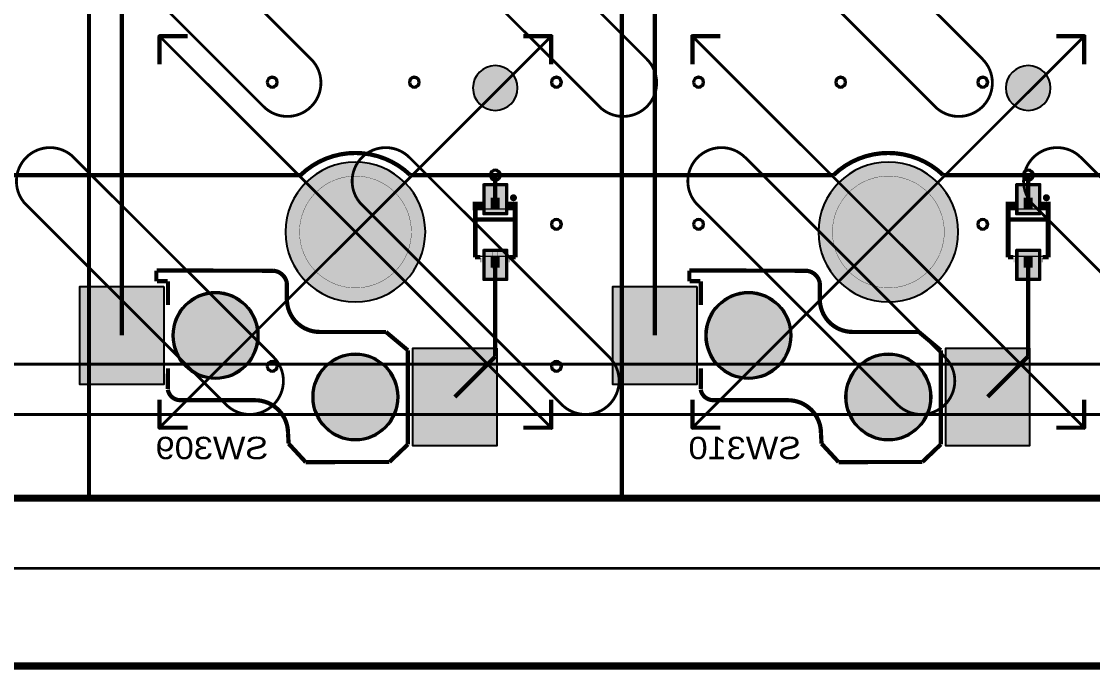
# Model space of a CAD drawing. Header units: millimetres. Extents: x -3 to 238, y -92 to 6.
# Drawn here: x 169.04 to 207.33, y -92.32 to -69.14 of the extents above; entities that cross this region are included whole.
import ezdxf
from ezdxf.enums import TextEntityAlignment as Align

# ---------------------------------------------------------------- set-up
doc = ezdxf.new("R2010")
doc.units = ezdxf.units.MM
doc.header["$MEASUREMENT"] = 0
for name, color, linetype, true_color in [('Board-Outline-Layer', 7, 'Continuous', 0xff00ff), ('Bottom-Layer', 7, 'Continuous', 0x0000ff), ('Bottom-Paste-Mask-Layer', 7, 'Continuous', 0x800000), ('Bottom-Silkscreen-Layer', 7, 'Continuous', 0x66cc33), ('Bottom-Solder-Mask-Layer', 7, 'Continuous', 0xaa00ff), ('Component-Marking-Layer', 7, 'Continuous', 0x66ffcc), ('Component-Shape-Layer', 7, 'Continuous', 0x00cccc), ('Document-Layer', 7, 'Continuous', 0xffffff), ('F.Adhes', 7, 'Continuous', 0x9069e9), ('Hole-Layer', 7, 'Continuous', 0x222222), ('Multi-Layer', 7, 'Continuous', 0xc0c0c0), ('Pin-Floating-Layer', 7, 'Continuous', 0xff99ff), ('Pin-Soldering-Layer', 7, 'Continuous', 0xcc9999), ('Top-Layer', 7, 'Continuous', 0xff0000), ('Top-Paste-Mask-Layer', 7, 'Continuous', 0x808080), ('Top-Solder-Mask-Layer', 7, 'Continuous', 0x800080)]:
    doc.layers.add(name, color=color, linetype=linetype, true_color=true_color)
doc.styles.get("Standard").update_dxf_attribs({"font": 'arial.ttf'})

msp = doc.modelspace()

# ---------------------------------------------------------------- hatches: boundary and pattern name
at = {"layer": 'Bottom-Layer'}
for points in [[(185.175, -71.525, 1), (186.775, -71.525, 1)], [(204.225, -71.525, 1), (205.825, -71.525, 1)], [(178.475, -76.675, 1), (183.475, -76.675, 1)], [(197.525, -76.675, 1), (202.525, -76.675, 1)], [(185.6, -75.003), (186.35, -75.003), (186.35, -76.003), (185.6, -76.003)], [(204.65, -75.003), (205.4, -75.003), (205.4, -76.003), (204.65, -76.003)], [(185.6, -77.348), (186.35, -77.348), (186.35, -78.348), (185.6, -78.348)], [(204.65, -77.348), (205.4, -77.348), (205.4, -78.348), (204.65, -78.348)], [(174.125, -78.625), (174.125, -82.125), (171.125, -82.125), (171.125, -78.625)], [(174.425, -80.375, 1), (177.525, -80.375, 1)], [(193.175, -78.625), (193.175, -82.125), (190.175, -82.125), (190.175, -78.625)], [(193.475, -80.375, 1), (196.575, -80.375, 1)], [(179.425, -82.575, 1), (182.525, -82.575, 1)], [(186.025, -80.825), (186.025, -84.325), (183.025, -84.325), (183.025, -80.825)], [(198.475, -82.575, 1), (201.575, -82.575, 1)], [(205.075, -80.825), (205.075, -84.325), (202.075, -84.325), (202.075, -80.825)]]:
    msp.add_hatch(color=256, dxfattribs=at).paths.add_polyline_path(points)
at = {"layer": 'Bottom-Paste-Mask-Layer'}
for points in [[(185.175, -71.525, 1), (186.775, -71.525, 1)], [(204.225, -71.525, 1), (205.825, -71.525, 1)], [(178.475, -76.675, 1), (183.475, -76.675, 1)], [(197.525, -76.675, 1), (202.525, -76.675, 1)], [(185.6, -75.003), (186.35, -75.003), (186.35, -76.003), (185.6, -76.003)], [(204.65, -75.003), (205.4, -75.003), (205.4, -76.003), (204.65, -76.003)], [(185.6, -77.348), (186.35, -77.348), (186.35, -78.348), (185.6, -78.348)], [(204.65, -77.348), (205.4, -77.348), (205.4, -78.348), (204.65, -78.348)], [(174.125, -78.625), (174.125, -82.125), (171.125, -82.125), (171.125, -78.625)], [(174.425, -80.375, 1), (177.525, -80.375, 1)], [(193.175, -78.625), (193.175, -82.125), (190.175, -82.125), (190.175, -78.625)], [(193.475, -80.375, 1), (196.575, -80.375, 1)], [(179.425, -82.575, 1), (182.525, -82.575, 1)], [(186.025, -80.825), (186.025, -84.325), (183.025, -84.325), (183.025, -80.825)], [(198.475, -82.575, 1), (201.575, -82.575, 1)], [(205.075, -80.825), (205.075, -84.325), (202.075, -84.325), (202.075, -80.825)]]:
    msp.add_hatch(color=256, dxfattribs=at).paths.add_polyline_path(points)
at = {"layer": 'Bottom-Silkscreen-Layer'}
for points in [[(185.173, -75.9), (185.525, -75.9), (185.525, -75.595), (185.173, -75.595)], [(185.173, -75.9), (185.525, -75.9), (185.525, -75.595), (185.173, -75.595)], [(186.778, -75.9), (186.425, -75.9), (186.425, -75.595), (186.778, -75.595)], [(186.778, -75.9), (186.425, -75.9), (186.425, -75.595), (186.778, -75.595)], [(204.223, -75.9), (204.575, -75.9), (204.575, -75.595), (204.223, -75.595)], [(204.223, -75.9), (204.575, -75.9), (204.575, -75.595), (204.223, -75.595)], [(205.828, -75.9), (205.475, -75.9), (205.475, -75.595), (205.828, -75.595)], [(205.828, -75.9), (205.475, -75.9), (205.475, -75.595), (205.828, -75.595)]]:
    msp.add_hatch(color=256, dxfattribs=at).paths.add_polyline_path(points)
at = {"layer": 'Bottom-Solder-Mask-Layer'}
for points in [[(185.175, -71.525, 1), (186.775, -71.525, 1)], [(204.225, -71.525, 1), (205.825, -71.525, 1)], [(178.475, -76.675, 1), (183.475, -76.675, 1)], [(197.525, -76.675, 1), (202.525, -76.675, 1)], [(185.549, -74.952), (186.401, -74.952), (186.401, -76.054), (185.549, -76.054)], [(204.599, -74.952), (205.451, -74.952), (205.451, -76.054), (204.599, -76.054)], [(185.549, -77.297), (186.401, -77.297), (186.401, -78.399), (185.549, -78.399)], [(204.599, -77.297), (205.451, -77.297), (205.451, -78.399), (204.599, -78.399)], [(174.125, -78.625), (174.125, -82.125), (171.125, -82.125), (171.125, -78.625)], [(174.425, -80.375, 1), (177.525, -80.375, 1)], [(193.175, -78.625), (193.175, -82.125), (190.175, -82.125), (190.175, -78.625)], [(193.475, -80.375, 1), (196.575, -80.375, 1)], [(179.425, -82.575, 1), (182.525, -82.575, 1)], [(186.025, -80.825), (186.025, -84.325), (183.025, -84.325), (183.025, -80.825)], [(198.475, -82.575, 1), (201.575, -82.575, 1)], [(205.075, -80.825), (205.075, -84.325), (202.075, -84.325), (202.075, -80.825)]]:
    msp.add_hatch(color=256, dxfattribs=at).paths.add_polyline_path(points)
at = {"layer": 'Component-Marking-Layer'}
for points in [[(186.565, -75.45, 1), (186.685, -75.45, 1)], [(186.565, -75.45, 1), (186.685, -75.45, 1)], [(205.615, -75.45, 1), (205.735, -75.45, 1)], [(205.615, -75.45, 1), (205.735, -75.45, 1)]]:
    msp.add_hatch(color=256, dxfattribs=at).paths.add_polyline_path(points)
at = {"layer": 'Document-Layer'}
for points in [[(185.905, -75.45), (186.061, -75.45), (186.061, -76.074), (185.905, -76.074)], [(185.905, -75.45), (186.061, -75.45), (186.061, -76.074), (185.905, -76.074)], [(204.955, -75.45), (205.111, -75.45), (205.111, -76.074), (204.955, -76.074)], [(204.955, -75.45), (205.111, -75.45), (205.111, -76.074), (204.955, -76.074)], [(185.445, -77.758), (186.485, -77.758), (186.485, -77.602), (185.445, -77.602)], [(185.445, -77.758), (186.485, -77.758), (186.485, -77.602), (185.445, -77.602)], [(185.885, -77.99), (186.041, -77.99), (186.041, -77.366), (185.885, -77.366)], [(185.885, -77.99), (186.041, -77.99), (186.041, -77.366), (185.885, -77.366)], [(204.495, -77.758), (205.535, -77.758), (205.535, -77.602), (204.495, -77.602)], [(204.495, -77.758), (205.535, -77.758), (205.535, -77.602), (204.495, -77.602)], [(204.935, -77.99), (205.091, -77.99), (205.091, -77.366), (204.935, -77.366)], [(204.935, -77.99), (205.091, -77.99), (205.091, -77.366), (204.935, -77.366)]]:
    msp.add_hatch(color=256, dxfattribs=at).paths.add_polyline_path(points)
at = {"layer": 'Hole-Layer'}
for points in [[(185.175, -71.525, 1), (186.775, -71.525, 1)], [(204.225, -71.525, 1), (205.825, -71.525, 1)], [(178.475, -76.675, 1), (183.475, -76.675, 1)], [(197.525, -76.675, 1), (202.525, -76.675, 1)], [(174.475, -80.375, 1), (177.475, -80.375, 1)], [(193.525, -80.375, 1), (196.525, -80.375, 1)], [(179.475, -82.575, 1), (182.475, -82.575, 1)], [(198.525, -82.575, 1), (201.525, -82.575, 1)]]:
    msp.add_hatch(color=256, dxfattribs=at).paths.add_polyline_path(points)
at = {"layer": 'Multi-Layer'}
for points in [[(185.175, -71.525, 1), (186.775, -71.525, 1)], [(185.175, -71.525, 1), (186.775, -71.525, 1)], [(185.175, -71.525, 1), (186.775, -71.525, 1)], [(204.225, -71.525, 1), (205.825, -71.525, 1)], [(204.225, -71.525, 1), (205.825, -71.525, 1)], [(204.225, -71.525, 1), (205.825, -71.525, 1)], [(178.475, -76.675, 1), (183.475, -76.675, 1)], [(178.475, -76.675, 1), (183.475, -76.675, 1)], [(178.475, -76.675, 1), (183.475, -76.675, 1)], [(197.525, -76.675, 1), (202.525, -76.675, 1)], [(197.525, -76.675, 1), (202.525, -76.675, 1)], [(197.525, -76.675, 1), (202.525, -76.675, 1)], [(174.425, -80.375, 1), (177.525, -80.375, 1)], [(174.425, -80.375, 1), (177.525, -80.375, 1)], [(174.425, -80.375, 1), (177.525, -80.375, 1)], [(193.475, -80.375, 1), (196.575, -80.375, 1)], [(193.475, -80.375, 1), (196.575, -80.375, 1)], [(193.475, -80.375, 1), (196.575, -80.375, 1)], [(179.425, -82.575, 1), (182.525, -82.575, 1)], [(179.425, -82.575, 1), (182.525, -82.575, 1)], [(179.425, -82.575, 1), (182.525, -82.575, 1)], [(198.475, -82.575, 1), (201.575, -82.575, 1)], [(198.475, -82.575, 1), (201.575, -82.575, 1)], [(198.475, -82.575, 1), (201.575, -82.575, 1)]]:
    msp.add_hatch(color=256, dxfattribs=at).paths.add_polyline_path(points)
at = {"layer": 'Pin-Floating-Layer'}
for points in [[(185.815, -75.86), (186.135, -75.86), (186.135, -75.74), (185.815, -75.74)], [(185.815, -75.86), (186.135, -75.86), (186.135, -75.74), (185.815, -75.74)], [(204.865, -75.86), (205.186, -75.86), (205.186, -75.74), (204.865, -75.74)], [(204.865, -75.86), (205.186, -75.86), (205.186, -75.74), (204.865, -75.74)], [(185.815, -77.66), (186.135, -77.66), (186.135, -77.54), (185.815, -77.54)], [(185.815, -77.66), (186.135, -77.66), (186.135, -77.54), (185.815, -77.54)], [(204.865, -77.66), (205.186, -77.66), (205.186, -77.54), (204.865, -77.54)], [(204.865, -77.66), (205.186, -77.66), (205.186, -77.54), (204.865, -77.54)]]:
    msp.add_hatch(color=256, dxfattribs=at).paths.add_polyline_path(points)
at = {"layer": 'Pin-Soldering-Layer'}
for points in [[(185.815, -75.75), (186.135, -75.75), (186.135, -75.45), (185.815, -75.45)], [(185.815, -75.75), (186.135, -75.75), (186.135, -75.45), (185.815, -75.45)], [(204.865, -75.75), (205.186, -75.75), (205.186, -75.45), (204.865, -75.45)], [(204.865, -75.75), (205.186, -75.75), (205.186, -75.45), (204.865, -75.45)], [(185.815, -77.95), (186.135, -77.95), (186.135, -77.65), (185.815, -77.65)], [(185.815, -77.95), (186.135, -77.95), (186.135, -77.65), (185.815, -77.65)], [(204.865, -77.95), (205.186, -77.95), (205.186, -77.65), (204.865, -77.65)], [(204.865, -77.95), (205.186, -77.95), (205.186, -77.65), (204.865, -77.65)]]:
    msp.add_hatch(color=256, dxfattribs=at).paths.add_polyline_path(points)
at = {"layer": 'Top-Layer'}
for points in [[(185.175, -71.525, 1), (186.775, -71.525, 1)], [(204.225, -71.525, 1), (205.825, -71.525, 1)], [(178.475, -76.675, 1), (183.475, -76.675, 1)], [(197.525, -76.675, 1), (202.525, -76.675, 1)], [(174.425, -80.375, 1), (177.525, -80.375, 1)], [(193.475, -80.375, 1), (196.575, -80.375, 1)], [(179.425, -82.575, 1), (182.525, -82.575, 1)], [(198.475, -82.575, 1), (201.575, -82.575, 1)]]:
    msp.add_hatch(color=256, dxfattribs=at).paths.add_polyline_path(points)
at = {"layer": 'Top-Paste-Mask-Layer'}
for points in [[(185.175, -71.525, 1), (186.775, -71.525, 1)], [(204.225, -71.525, 1), (205.825, -71.525, 1)], [(178.475, -76.675, 1), (183.475, -76.675, 1)], [(197.525, -76.675, 1), (202.525, -76.675, 1)], [(174.425, -80.375, 1), (177.525, -80.375, 1)], [(193.475, -80.375, 1), (196.575, -80.375, 1)], [(179.425, -82.575, 1), (182.525, -82.575, 1)], [(198.475, -82.575, 1), (201.575, -82.575, 1)]]:
    msp.add_hatch(color=256, dxfattribs=at).paths.add_polyline_path(points)
at = {"layer": 'Top-Solder-Mask-Layer'}
for points in [[(185.175, -71.525, 1), (186.775, -71.525, 1)], [(204.225, -71.525, 1), (205.825, -71.525, 1)], [(178.475, -76.675, 1), (183.475, -76.675, 1)], [(197.525, -76.675, 1), (202.525, -76.675, 1)], [(174.425, -80.375, 1), (177.525, -80.375, 1)], [(193.475, -80.375, 1), (196.575, -80.375, 1)], [(179.425, -82.575, 1), (182.525, -82.575, 1)], [(198.475, -82.575, 1), (201.575, -82.575, 1)]]:
    msp.add_hatch(color=256, dxfattribs=at).paths.add_polyline_path(points)

# ---------------------------------------------------------------- linework, layer by layer
at = {"layer": 'Board-Outline-Layer'}
for points, const_width in [([(0.003, -86.197), (228.598, -86.197)], 0.254), ([(3, -86.187), (225.601, -86.187)], 0.1), ([(227.598, -92.197), (114.3, -92.197)], 0.254)]:
    msp.add_lwpolyline(points, dxfattribs=dict(at, const_width=const_width))
at = {"layer": 'Bottom-Layer', "const_width": 0.00508}
msp.add_lwpolyline([(0, -86.191), (0, 0), (228.585, 0), (228.585, -86.191)], close=True, dxfattribs=at)
at = {"layer": 'Bottom-Layer', "const_width": 0.152}
for points in [[(172.625, -61.325), (172.625, -80.375)], [(191.675, -80.375), (191.675, -61.325)], [(185.975, -75.503), (185.975, -74.639)], [(205.025, -75.503), (205.025, -74.639)], [(185.975, -77.848), (185.975, -81.125)], [(205.025, -77.848), (205.025, -81.125)], [(185.975, -81.125), (184.525, -82.575)], [(205.025, -81.125), (203.575, -82.575)]]:
    msp.add_lwpolyline(points, dxfattribs=at)
at = {"layer": 'Bottom-Layer'}
for points in [[(185.175, -71.525, 1), (186.775, -71.525), (186.775, -71.525, 1), (185.175, -71.525)], [(204.225, -71.525, 1), (205.825, -71.525), (205.825, -71.525, 1), (204.225, -71.525)]]:
    msp.add_lwpolyline(points, format="xyb", dxfattribs=at)
for points in [[(178.475, -76.675, 1), (183.475, -76.675, 1)], [(197.525, -76.675, 1), (202.525, -76.675, 1)], [(174.425, -80.375, 1), (177.525, -80.375, 1)], [(193.475, -80.375, 1), (196.575, -80.375, 1)], [(179.425, -82.575, 1), (182.525, -82.575, 1)], [(198.475, -82.575, 1), (201.575, -82.575, 1)]]:
    msp.add_lwpolyline(points, format="xyb", close=True, dxfattribs=at)
for points in [[(185.6, -75.003), (186.35, -75.003), (186.35, -76.003), (185.6, -76.003)], [(204.65, -75.003), (205.4, -75.003), (205.4, -76.003), (204.65, -76.003)], [(185.6, -77.348), (186.35, -77.348), (186.35, -78.348), (185.6, -78.348)], [(204.65, -77.348), (205.4, -77.348), (205.4, -78.348), (204.65, -78.348)], [(174.125, -78.625), (174.125, -82.125), (171.125, -82.125), (171.125, -78.625)], [(193.175, -78.625), (193.175, -82.125), (190.175, -82.125), (190.175, -78.625)], [(186.025, -80.825), (186.025, -84.325), (183.025, -84.325), (183.025, -80.825)], [(205.075, -80.825), (205.075, -84.325), (202.075, -84.325), (202.075, -80.825)]]:
    msp.add_lwpolyline(points, close=True, dxfattribs=at)
at = {"layer": 'Bottom-Paste-Mask-Layer'}
for points in [[(185.175, -71.525, 1), (186.775, -71.525), (186.775, -71.525, 1), (185.175, -71.525)], [(204.225, -71.525, 1), (205.825, -71.525), (205.825, -71.525, 1), (204.225, -71.525)]]:
    msp.add_lwpolyline(points, format="xyb", dxfattribs=at)
for points in [[(178.475, -76.675, 1), (183.475, -76.675, 1)], [(197.525, -76.675, 1), (202.525, -76.675, 1)], [(174.425, -80.375, 1), (177.525, -80.375, 1)], [(193.475, -80.375, 1), (196.575, -80.375, 1)], [(179.425, -82.575, 1), (182.525, -82.575, 1)], [(198.475, -82.575, 1), (201.575, -82.575, 1)]]:
    msp.add_lwpolyline(points, format="xyb", close=True, dxfattribs=at)
for points in [[(185.6, -75.003), (186.35, -75.003), (186.35, -76.003), (185.6, -76.003)], [(204.65, -75.003), (205.4, -75.003), (205.4, -76.003), (204.65, -76.003)], [(185.6, -77.348), (186.35, -77.348), (186.35, -78.348), (185.6, -78.348)], [(204.65, -77.348), (205.4, -77.348), (205.4, -78.348), (204.65, -78.348)], [(174.125, -78.625), (174.125, -82.125), (171.125, -82.125), (171.125, -78.625)], [(193.175, -78.625), (193.175, -82.125), (190.175, -82.125), (190.175, -78.625)], [(186.025, -80.825), (186.025, -84.325), (183.025, -84.325), (183.025, -80.825)], [(205.075, -80.825), (205.075, -84.325), (202.075, -84.325), (202.075, -80.825)]]:
    msp.add_lwpolyline(points, close=True, dxfattribs=at)
at = {"layer": 'Bottom-Silkscreen-Layer', "const_width": 0.00508}
for points in [[(185.173, -75.9), (185.525, -75.9), (185.525, -75.595), (185.173, -75.595)], [(185.173, -75.9), (185.525, -75.9), (185.525, -75.595), (185.173, -75.595)], [(186.778, -75.9), (186.425, -75.9), (186.425, -75.595), (186.778, -75.595)], [(186.778, -75.9), (186.425, -75.9), (186.425, -75.595), (186.778, -75.595)], [(204.223, -75.9), (204.575, -75.9), (204.575, -75.595), (204.223, -75.595)], [(204.223, -75.9), (204.575, -75.9), (204.575, -75.595), (204.223, -75.595)], [(205.828, -75.9), (205.475, -75.9), (205.475, -75.595), (205.828, -75.595)], [(205.828, -75.9), (205.475, -75.9), (205.475, -75.595), (205.828, -75.595)]]:
    msp.add_lwpolyline(points, close=True, dxfattribs=at)
at = {"layer": 'Bottom-Silkscreen-Layer'}
for points, const_width in [([(185.249, -75.824), (185.249, -77.576)], 0.152), ([(185.249, -75.824), (185.249, -77.576)], 0.152), ([(186.702, -75.824), (186.702, -77.576)], 0.152), ([(186.702, -75.824), (186.702, -77.576)], 0.152), ([(204.299, -75.824), (204.299, -77.576)], 0.152), ([(204.299, -75.824), (204.299, -77.576)], 0.152), ([(205.752, -75.824), (205.752, -77.576)], 0.152), ([(205.752, -75.824), (205.752, -77.576)], 0.152), ([(185.249, -76.228), (186.702, -76.228)], 0.152), ([(185.249, -76.228), (186.702, -76.228)], 0.152), ([(204.299, -76.228), (205.752, -76.228)], 0.152), ([(204.299, -76.228), (205.752, -76.228)], 0.152), ([(185.249, -77.576), (185.445, -77.576)], 0.152), ([(185.249, -77.576), (185.445, -77.576)], 0.152), ([(186.702, -77.576), (186.495, -77.576)], 0.152), ([(186.702, -77.576), (186.495, -77.576)], 0.152), ([(204.299, -77.576), (204.495, -77.576)], 0.152), ([(204.299, -77.576), (204.495, -77.576)], 0.152), ([(205.752, -77.576), (205.545, -77.576)], 0.152), ([(205.752, -77.576), (205.545, -77.576)], 0.152), ([(173.86, -78.437), (173.86, -78.054)], 0.15), ([(173.86, -78.437), (173.86, -78.054)], 0.15), ([(178.054, -78.062), (173.867, -78.05)], 0.15), ([(178.054, -78.062), (173.867, -78.05)], 0.15), ([(192.911, -78.437), (192.911, -78.054)], 0.15), ([(192.911, -78.437), (192.911, -78.054)], 0.15), ([(197.104, -78.062), (192.917, -78.05)], 0.15), ([(197.104, -78.062), (192.917, -78.05)], 0.15), ([(174.259, -78.437), (173.877, -78.437)], 0.15), ([(174.259, -78.437), (173.877, -78.437)], 0.15), ([(174.275, -78.437), (174.275, -79.281)], 0.15), ([(174.275, -78.437), (174.275, -79.281)], 0.15), ([(178.525, -78.504), (178.525, -79.075)], 0.15), ([(178.525, -78.504), (178.525, -79.075)], 0.15), ([(193.309, -78.437), (192.927, -78.437)], 0.15), ([(193.309, -78.437), (192.927, -78.437)], 0.15), ([(193.325, -78.437), (193.325, -79.281)], 0.15), ([(193.325, -78.437), (193.325, -79.281)], 0.15), ([(197.575, -78.504), (197.575, -79.075)], 0.15), ([(197.575, -78.504), (197.575, -79.075)], 0.15), ([(182.066, -80.25), (179.7, -80.25)], 0.15), ([(182.066, -80.25), (179.7, -80.25)], 0.15), ([(182.85, -80.906), (182.066, -80.25)], 0.15), ([(182.85, -80.906), (182.066, -80.25)], 0.15), ([(201.116, -80.25), (198.75, -80.25)], 0.15), ([(201.116, -80.25), (198.75, -80.25)], 0.15), ([(201.9, -80.906), (201.116, -80.25)], 0.15), ([(201.9, -80.906), (201.116, -80.25)], 0.15), ([(182.85, -80.906), (182.85, -84.271)], 0.15), ([(182.85, -80.906), (182.85, -84.271)], 0.15), ([(201.9, -80.906), (201.9, -84.271)], 0.15), ([(201.9, -80.906), (201.9, -84.271)], 0.15), ([(174.275, -81.556), (174.269, -82.289)], 0.15), ([(174.275, -81.556), (174.269, -82.289)], 0.15), ([(193.325, -81.556), (193.319, -82.289)], 0.15), ([(193.325, -81.556), (193.319, -82.289)], 0.15), ([(177.391, -82.692), (174.727, -82.69)], 0.15), ([(177.391, -82.692), (174.727, -82.69)], 0.15), ([(196.441, -82.692), (193.777, -82.69)], 0.15), ([(196.441, -82.692), (193.777, -82.69)], 0.15), ([(178.566, -83.867), (178.588, -84.244)], 0.15), ([(178.566, -83.867), (178.588, -84.244)], 0.15), ([(197.616, -83.867), (197.638, -84.244)], 0.15), ([(197.616, -83.867), (197.638, -84.244)], 0.15), ([(178.588, -84.244), (179.197, -84.905)], 0.15), ([(178.588, -84.244), (179.197, -84.905)], 0.15), ([(182.191, -84.9), (182.85, -84.271)], 0.15), ([(182.191, -84.9), (182.85, -84.271)], 0.15), ([(197.638, -84.244), (198.247, -84.905)], 0.15), ([(197.638, -84.244), (198.247, -84.905)], 0.15), ([(201.241, -84.9), (201.9, -84.271)], 0.15), ([(201.241, -84.9), (201.9, -84.271)], 0.15), ([(182.191, -84.9), (179.197, -84.905)], 0.15), ([(182.191, -84.9), (179.197, -84.905)], 0.15), ([(201.241, -84.9), (198.247, -84.905)], 0.15), ([(201.241, -84.9), (198.247, -84.905)], 0.15)]:
    msp.add_lwpolyline(points, dxfattribs=dict(at, const_width=const_width))
at = {"layer": 'Bottom-Silkscreen-Layer', "const_width": 0.15}
for points in [[(178.054, -78.062, -0.338), (178.525, -78.504)], [(178.054, -78.062, -0.338), (178.525, -78.504)], [(197.104, -78.062, -0.338), (197.575, -78.504)], [(197.104, -78.062, -0.338), (197.575, -78.504)], [(179.7, -80.25, -0.414), (178.525, -79.075)], [(179.7, -80.25, -0.414), (178.525, -79.075)], [(198.75, -80.25, -0.414), (197.575, -79.075)], [(198.75, -80.25, -0.414), (197.575, -79.075)], [(174.727, -82.69, -0.369), (174.27, -82.314)], [(174.727, -82.69, -0.369), (174.27, -82.314)], [(193.777, -82.69, -0.369), (193.32, -82.314)], [(193.777, -82.69, -0.369), (193.32, -82.314)], [(177.391, -82.692, -0.414), (178.566, -83.867)], [(177.391, -82.692, -0.414), (178.566, -83.867)], [(196.441, -82.692, -0.414), (197.616, -83.867)], [(196.441, -82.692, -0.414), (197.616, -83.867)]]:
    msp.add_lwpolyline(points, format="xyb", dxfattribs=at)
at = {"layer": 'Bottom-Solder-Mask-Layer'}
for points in [[(185.175, -71.525, 1), (186.775, -71.525), (186.775, -71.525, 1), (185.175, -71.525)], [(204.225, -71.525, 1), (205.825, -71.525), (205.825, -71.525, 1), (204.225, -71.525)]]:
    msp.add_lwpolyline(points, format="xyb", dxfattribs=at)
for points in [[(178.475, -76.675, 1), (183.475, -76.675, 1)], [(197.525, -76.675, 1), (202.525, -76.675, 1)], [(174.425, -80.375, 1), (177.525, -80.375, 1)], [(193.475, -80.375, 1), (196.575, -80.375, 1)], [(179.425, -82.575, 1), (182.525, -82.575, 1)], [(198.475, -82.575, 1), (201.575, -82.575, 1)]]:
    msp.add_lwpolyline(points, format="xyb", close=True, dxfattribs=at)
for points in [[(185.549, -74.952), (186.401, -74.952), (186.401, -76.054), (185.549, -76.054)], [(204.599, -74.952), (205.451, -74.952), (205.451, -76.054), (204.599, -76.054)], [(185.549, -77.297), (186.401, -77.297), (186.401, -78.399), (185.549, -78.399)], [(204.599, -77.297), (205.451, -77.297), (205.451, -78.399), (204.599, -78.399)], [(174.125, -78.625), (174.125, -82.125), (171.125, -82.125), (171.125, -78.625)], [(193.175, -78.625), (193.175, -82.125), (190.175, -82.125), (190.175, -78.625)], [(186.025, -80.825), (186.025, -84.325), (183.025, -84.325), (183.025, -80.825)], [(205.075, -80.825), (205.075, -84.325), (202.075, -84.325), (202.075, -80.825)]]:
    msp.add_lwpolyline(points, close=True, dxfattribs=at)
at = {"layer": 'Component-Marking-Layer', "const_width": 0.129}
for points in [[(186.565, -75.45, 1), (186.685, -75.45, 1)], [(186.565, -75.45, 1), (186.685, -75.45, 1)], [(205.615, -75.45, 1), (205.735, -75.45, 1)], [(205.615, -75.45, 1), (205.735, -75.45, 1)]]:
    msp.add_lwpolyline(points, format="xyb", close=True, dxfattribs=at)
at = {"layer": 'Component-Shape-Layer', "const_width": 0.0508}
for points in [[(185.325, -77.55), (186.625, -77.55), (186.625, -75.85), (185.325, -75.85)], [(185.325, -77.55), (186.625, -77.55), (186.625, -75.85), (185.325, -75.85)], [(204.375, -77.55), (205.675, -77.55), (205.675, -75.85), (204.375, -75.85)], [(204.375, -77.55), (205.675, -77.55), (205.675, -75.85), (204.375, -75.85)]]:
    msp.add_lwpolyline(points, close=True, dxfattribs=at)
at = {"layer": 'Document-Layer', "const_width": 0.1}
for points in [[(0, -83.2), (0, -3, -0.414), (3, 0), (13.099, 0, -0.414), (16.099, -3), (16.099, -9, 0.414), (19.099, -12), (57.099, -12, 0.414), (60.099, -9), (60.099, -3, -0.414), (63.099, 0), (225.6, 0, -0.414), (228.6, -3), (228.6, -83.2, -0.414), (225.6, -86.2), (3, -86.2, -0.414)], [(223.8, -4.8), (223.8, -81.4), (4.8, -81.4), (4.8, -4.8), (11.299, -4.8), (11.299, -9, 0.414), (19.099, -16.8), (25.099, -16.8, 0.801), (27.783, -4.8), (48.416, -4.8, 0.801), (51.099, -16.8), (57.099, -16.8, 0.414), (64.899, -9), (64.899, -4.8), (181.03, -4.8), (181.03, -11.4), (199.97, -11.4), (199.97, -4.8)], [(179.391, -70.494), (170.906, -62.009, 1), (169.209, -63.706), (177.694, -72.191, 1)], [(191.392, -70.494), (182.906, -62.009, 1), (181.209, -63.706), (189.694, -72.191, 1)], [(203.392, -70.494), (194.906, -62.009, 1), (193.209, -63.706), (201.694, -72.191, 1)], [(176.352, -82.849, 1), (178.049, -81.151), (170.906, -74.009, 1), (169.209, -75.706)], [(188.352, -82.849, 1), (190.049, -81.151), (182.906, -74.009, 1), (181.209, -75.706)], [(200.352, -82.849, 1), (202.049, -81.151), (194.906, -74.009, 1), (193.209, -75.706)], [(212.352, -82.849, 1), (214.049, -81.151), (206.906, -74.009, 1), (205.209, -75.706)]]:
    msp.add_lwpolyline(points, format="xyb", close=True, dxfattribs=at)
at = {"layer": 'Document-Layer'}
for points, const_width in [([(63.099, 0), (185.83, 0), (185.83, -6.6), (195.17, -6.6), (195.17, 0), (225.6, 0, -0.414), (228.6, -3), (228.6, -83.2, -0.414), (225.6, -86.2), (3, -86.2, -0.414)], 0.1), ([(3, -86.2), (101.8, -86.2, 0.414), (104.8, -83.2), (104.8, -70.174, -0.414), (107.8, -67.174), (120.8, -67.174, -0.414), (123.8, -70.174), (123.8, -83.2, 0.414), (126.8, -86.2), (225.6, -86.2, 0.414), (228.6, -83.2), (228.6, -3, 0.414), (225.6, 0), (218.55, 0, 0.414), (215.55, -3), (215.55, -4.5, -0.414), (212.55, -7.5), (206.55, -7.5, -0.414), (203.55, -4.5), (203.55, -3, 0.414), (200.55, 0), (58.599, 0, 0.414)], 0.1), ([(74.7, -77.2), (79.7, -77.2, -0.414), (82.7, -80.2, 0.414), (85.7, -83.2), (142.9, -83.2, 0.414), (145.9, -80.2, -0.414), (148.9, -77.2), (153.9, -77.2, -0.414), (156.9, -80.2, 0.414), (159.9, -83.2), (217.1, -83.2, 0.414), (220.1, -80.2), (220.1, -77.7, -0.414), (223.1, -74.7), (231.1, -74.7), (231.1, -75.7), (231.1, -83.2, -0.414), (225.6, -88.7), (3, -88.7, -0.414)], 0.1), ([(178.975, -76.675, 1), (182.975, -76.675), (182.975, -76.675, 1), (178.975, -76.675)], 0.01), ([(178.975, -76.675, 1), (182.975, -76.675), (182.975, -76.675, 1), (178.975, -76.675)], 0.01), ([(198.025, -76.675, 1), (202.025, -76.675), (202.025, -76.675, 1), (198.025, -76.675)], 0.01), ([(198.025, -76.675, 1), (202.025, -76.675), (202.025, -76.675, 1), (198.025, -76.675)], 0.01)]:
    msp.add_lwpolyline(points, format="xyb", dxfattribs=dict(at, const_width=const_width))
for points, const_width in [([(171.45, -67.15), (171.45, -86.2)], 0.15), ([(171.45, -86.2), (171.45, -67.15)], 0.15), ([(171.45, -67.15), (171.45, -86.2)], 0.15), ([(171.45, -86.2), (171.45, -67.15)], 0.15), ([(190.5, -67.15), (190.5, -86.2)], 0.15), ([(190.5, -86.2), (190.5, -67.15)], 0.15), ([(190.5, -67.15), (190.5, -86.2)], 0.15), ([(190.5, -86.2), (190.5, -67.15)], 0.15), ([(173.925, -83.724), (188.024, -69.625)], 0.1), ([(173.925, -69.625), (188.024, -83.724)], 0.1), ([(173.975, -69.675), (174.975, -69.675)], 0.15), ([(173.975, -70.675), (173.975, -69.675)], 0.15), ([(173.975, -69.675), (174.975, -69.675)], 0.15), ([(173.975, -70.675), (173.975, -69.675)], 0.15), ([(187.975, -69.675), (186.975, -69.675)], 0.15), ([(187.975, -69.675), (186.975, -69.675)], 0.15), ([(187.975, -69.675), (187.975, -70.675)], 0.15), ([(187.975, -69.675), (187.975, -70.675)], 0.15), ([(192.975, -69.625), (207.074, -83.724)], 0.1), ([(192.975, -83.724), (207.074, -69.625)], 0.1), ([(193.025, -69.675), (194.025, -69.675)], 0.15), ([(193.025, -70.675), (193.025, -69.675)], 0.15), ([(193.025, -69.675), (194.025, -69.675)], 0.15), ([(193.025, -70.675), (193.025, -69.675)], 0.15), ([(207.025, -69.675), (206.025, -69.675)], 0.15), ([(207.025, -69.675), (206.025, -69.675)], 0.15), ([(207.025, -69.675), (207.025, -70.675)], 0.15), ([(207.025, -69.675), (207.025, -70.675)], 0.15), ([(173.975, -82.675), (173.975, -83.675)], 0.15), ([(173.975, -82.675), (173.975, -83.675)], 0.15), ([(187.975, -83.675), (187.975, -82.675)], 0.15), ([(187.975, -83.675), (187.975, -82.675)], 0.15), ([(193.025, -82.675), (193.025, -83.675)], 0.15), ([(193.025, -82.675), (193.025, -83.675)], 0.15), ([(207.025, -83.675), (207.025, -82.675)], 0.15), ([(207.025, -83.675), (207.025, -82.675)], 0.15), ([(173.975, -83.675), (174.975, -83.675)], 0.15), ([(173.975, -83.675), (174.975, -83.675)], 0.15), ([(186.975, -83.675), (187.975, -83.675)], 0.15), ([(186.975, -83.675), (187.975, -83.675)], 0.15), ([(193.025, -83.675), (194.025, -83.675)], 0.15), ([(193.025, -83.675), (194.025, -83.675)], 0.15), ([(206.025, -83.675), (207.025, -83.675)], 0.15), ([(206.025, -83.675), (207.025, -83.675)], 0.15), ([(171.45, -86.2), (152.4, -86.2)], 0.15), ([(171.45, -86.2), (152.4, -86.2)], 0.15), ([(190.5, -86.2), (171.45, -86.2)], 0.15), ([(190.5, -86.2), (171.45, -86.2)], 0.15), ([(209.55, -86.2), (190.5, -86.2)], 0.15), ([(209.55, -86.2), (190.5, -86.2)], 0.15)]:
    msp.add_lwpolyline(points, dxfattribs=dict(at, const_width=const_width))
at = {"layer": 'Document-Layer', "const_width": 0.00508}
for points in [[(185.905, -75.45), (186.061, -75.45), (186.061, -76.074), (185.905, -76.074)], [(185.905, -75.45), (186.061, -75.45), (186.061, -76.074), (185.905, -76.074)], [(204.955, -75.45), (205.111, -75.45), (205.111, -76.074), (204.955, -76.074)], [(204.955, -75.45), (205.111, -75.45), (205.111, -76.074), (204.955, -76.074)], [(185.445, -77.758), (186.485, -77.758), (186.485, -77.602), (185.445, -77.602)], [(185.445, -77.758), (186.485, -77.758), (186.485, -77.602), (185.445, -77.602)], [(185.885, -77.99), (186.041, -77.99), (186.041, -77.366), (185.885, -77.366)], [(185.885, -77.99), (186.041, -77.99), (186.041, -77.366), (185.885, -77.366)], [(204.495, -77.758), (205.535, -77.758), (205.535, -77.602), (204.495, -77.602)], [(204.495, -77.758), (205.535, -77.758), (205.535, -77.602), (204.495, -77.602)], [(204.935, -77.99), (205.091, -77.99), (205.091, -77.366), (204.935, -77.366)], [(204.935, -77.99), (205.091, -77.99), (205.091, -77.366), (204.935, -77.366)]]:
    msp.add_lwpolyline(points, close=True, dxfattribs=at)
at = {"layer": 'F.Adhes', "const_width": 0.15}
for points in [[(173.975, -82.675), (173.975, -83.675)], [(173.975, -83.675), (173.975, -82.675)], [(173.975, -82.675), (173.975, -83.675)], [(173.975, -83.675), (173.975, -82.675)], [(187.975, -83.675), (187.975, -82.675)], [(187.975, -83.675), (187.975, -82.675)], [(187.975, -83.675), (187.975, -82.675)], [(187.975, -83.675), (187.975, -82.675)], [(193.025, -82.675), (193.025, -83.675)], [(193.025, -83.675), (193.025, -82.675)], [(193.025, -82.675), (193.025, -83.675)], [(193.025, -83.675), (193.025, -82.675)], [(207.025, -83.675), (207.025, -82.675)], [(207.025, -83.675), (207.025, -82.675)], [(207.025, -83.675), (207.025, -82.675)], [(207.025, -83.675), (207.025, -82.675)], [(173.975, -83.675), (174.975, -83.675)], [(174.975, -83.675), (173.975, -83.675)], [(173.975, -83.675), (174.975, -83.675)], [(174.975, -83.675), (173.975, -83.675)], [(186.975, -83.675), (187.975, -83.675)], [(186.975, -83.675), (187.975, -83.675)], [(186.975, -83.675), (187.975, -83.675)], [(186.975, -83.675), (187.975, -83.675)], [(193.025, -83.675), (194.025, -83.675)], [(194.025, -83.675), (193.025, -83.675)], [(193.025, -83.675), (194.025, -83.675)], [(194.025, -83.675), (193.025, -83.675)], [(206.025, -83.675), (207.025, -83.675)], [(206.025, -83.675), (207.025, -83.675)], [(206.025, -83.675), (207.025, -83.675)], [(206.025, -83.675), (207.025, -83.675)]]:
    msp.add_lwpolyline(points, dxfattribs=at)
at = {"layer": 'Hole-Layer'}
for points in [[(185.175, -71.525, 1), (186.775, -71.525), (186.775, -71.525, 1), (185.175, -71.525)], [(204.225, -71.525, 1), (205.825, -71.525), (205.825, -71.525, 1), (204.225, -71.525)], [(174.475, -80.375, 1), (177.475, -80.375), (177.475, -80.375, 1), (174.475, -80.375)], [(193.525, -80.375, 1), (196.525, -80.375), (196.525, -80.375, 1), (193.525, -80.375)], [(179.475, -82.575, 1), (182.475, -82.575), (182.475, -82.575, 1), (179.475, -82.575)], [(198.525, -82.575, 1), (201.525, -82.575), (201.525, -82.575, 1), (198.525, -82.575)]]:
    msp.add_lwpolyline(points, format="xyb", dxfattribs=at)
for points in [[(177.85, -71.32, 1), (178.15, -71.32, 1)], [(182.93, -71.32, 1), (183.23, -71.32, 1)], [(188.01, -71.32, 1), (188.31, -71.32, 1)], [(193.09, -71.32, 1), (193.39, -71.32, 1)], [(198.17, -71.32, 1), (198.47, -71.32, 1)], [(203.25, -71.32, 1), (203.55, -71.32, 1)], [(178.475, -76.675, 1), (183.475, -76.675, 1)], [(197.525, -76.675, 1), (202.525, -76.675, 1)], [(185.825, -74.639, 1), (186.125, -74.639, 1)], [(204.875, -74.639, 1), (205.175, -74.639, 1)], [(188.01, -76.4, 1), (188.31, -76.4, 1)], [(193.09, -76.4, 1), (193.39, -76.4, 1)], [(203.25, -76.4, 1), (203.55, -76.4, 1)], [(177.85, -81.48, 1), (178.15, -81.48, 1)], [(188.01, -81.48, 1), (188.31, -81.48, 1)]]:
    msp.add_lwpolyline(points, format="xyb", close=True, dxfattribs=at)
at = {"layer": 'Multi-Layer'}
for points in [[(185.175, -71.525, 1), (186.775, -71.525), (186.775, -71.525, 1), (185.175, -71.525)], [(185.175, -71.525, 1), (186.775, -71.525), (186.775, -71.525, 1), (185.175, -71.525)], [(185.175, -71.525, 1), (186.775, -71.525), (186.775, -71.525, 1), (185.175, -71.525)], [(204.225, -71.525, 1), (205.825, -71.525), (205.825, -71.525, 1), (204.225, -71.525)], [(204.225, -71.525, 1), (205.825, -71.525), (205.825, -71.525, 1), (204.225, -71.525)], [(204.225, -71.525, 1), (205.825, -71.525), (205.825, -71.525, 1), (204.225, -71.525)]]:
    msp.add_lwpolyline(points, format="xyb", dxfattribs=at)
for points in [[(177.8, -71.32, 1), (178.2, -71.32, 1)], [(182.88, -71.32, 1), (183.28, -71.32, 1)], [(187.96, -71.32, 1), (188.36, -71.32, 1)], [(193.04, -71.32, 1), (193.44, -71.32, 1)], [(198.12, -71.32, 1), (198.52, -71.32, 1)], [(203.2, -71.32, 1), (203.6, -71.32, 1)], [(178.475, -76.675, 1), (183.475, -76.675, 1)], [(178.475, -76.675, 1), (183.475, -76.675, 1)], [(178.475, -76.675, 1), (183.475, -76.675, 1)], [(197.525, -76.675, 1), (202.525, -76.675, 1)], [(197.525, -76.675, 1), (202.525, -76.675, 1)], [(197.525, -76.675, 1), (202.525, -76.675, 1)], [(185.775, -74.639, 1), (186.175, -74.639, 1)], [(204.825, -74.639, 1), (205.225, -74.639, 1)], [(187.96, -76.4, 1), (188.36, -76.4, 1)], [(193.04, -76.4, 1), (193.44, -76.4, 1)], [(203.2, -76.4, 1), (203.6, -76.4, 1)], [(174.425, -80.375, 1), (177.525, -80.375, 1)], [(174.425, -80.375, 1), (177.525, -80.375, 1)], [(174.425, -80.375, 1), (177.525, -80.375, 1)], [(193.475, -80.375, 1), (196.575, -80.375, 1)], [(193.475, -80.375, 1), (196.575, -80.375, 1)], [(193.475, -80.375, 1), (196.575, -80.375, 1)], [(179.425, -82.575, 1), (182.525, -82.575, 1)], [(179.425, -82.575, 1), (182.525, -82.575, 1)], [(179.425, -82.575, 1), (182.525, -82.575, 1)], [(198.475, -82.575, 1), (201.575, -82.575, 1)], [(198.475, -82.575, 1), (201.575, -82.575, 1)], [(198.475, -82.575, 1), (201.575, -82.575, 1)], [(177.8, -81.48, 1), (178.2, -81.48, 1)], [(187.96, -81.48, 1), (188.36, -81.48, 1)]]:
    msp.add_lwpolyline(points, format="xyb", close=True, dxfattribs=at)
at = {"layer": 'Pin-Floating-Layer', "const_width": 0.00508}
for points in [[(185.815, -75.86), (186.135, -75.86), (186.135, -75.74), (185.815, -75.74)], [(185.815, -75.86), (186.135, -75.86), (186.135, -75.74), (185.815, -75.74)], [(204.865, -75.86), (205.186, -75.86), (205.186, -75.74), (204.865, -75.74)], [(204.865, -75.86), (205.186, -75.86), (205.186, -75.74), (204.865, -75.74)], [(185.815, -77.66), (186.135, -77.66), (186.135, -77.54), (185.815, -77.54)], [(185.815, -77.66), (186.135, -77.66), (186.135, -77.54), (185.815, -77.54)], [(204.865, -77.66), (205.186, -77.66), (205.186, -77.54), (204.865, -77.54)], [(204.865, -77.66), (205.186, -77.66), (205.186, -77.54), (204.865, -77.54)]]:
    msp.add_lwpolyline(points, close=True, dxfattribs=at)
at = {"layer": 'Pin-Soldering-Layer', "const_width": 0.00508}
for points in [[(185.815, -75.75), (186.135, -75.75), (186.135, -75.45), (185.815, -75.45)], [(185.815, -75.75), (186.135, -75.75), (186.135, -75.45), (185.815, -75.45)], [(204.865, -75.75), (205.186, -75.75), (205.186, -75.45), (204.865, -75.45)], [(204.865, -75.75), (205.186, -75.75), (205.186, -75.45), (204.865, -75.45)], [(185.815, -77.95), (186.135, -77.95), (186.135, -77.65), (185.815, -77.65)], [(185.815, -77.95), (186.135, -77.95), (186.135, -77.65), (185.815, -77.65)], [(204.865, -77.95), (205.186, -77.95), (205.186, -77.65), (204.865, -77.65)], [(204.865, -77.95), (205.186, -77.95), (205.186, -77.65), (204.865, -77.65)]]:
    msp.add_lwpolyline(points, close=True, dxfattribs=at)
at = {"layer": 'Top-Layer', "const_width": 0.00508}
msp.add_lwpolyline([(0, -86.191), (0, 0), (228.585, 0), (228.585, -86.191)], close=True, dxfattribs=at)
at = {"layer": 'Top-Layer'}
for points in [[(185.175, -71.525, 1), (186.775, -71.525), (186.775, -71.525, 1), (185.175, -71.525)], [(204.225, -71.525, 1), (205.825, -71.525), (205.825, -71.525, 1), (204.225, -71.525)]]:
    msp.add_lwpolyline(points, format="xyb", dxfattribs=at)
at = {"layer": 'Top-Layer', "const_width": 0.152}
for points in [[(182.935, -74.639, 0.403), (179.016, -74.639)], [(201.985, -74.639, 0.403), (198.066, -74.639)]]:
    msp.add_lwpolyline(points, format="xyb", dxfattribs=at)
at = {"layer": 'Top-Layer'}
for points in [[(178.475, -76.675, 1), (183.475, -76.675, 1)], [(197.525, -76.675, 1), (202.525, -76.675, 1)], [(174.425, -80.375, 1), (177.525, -80.375, 1)], [(193.475, -80.375, 1), (196.575, -80.375, 1)], [(179.425, -82.575, 1), (182.525, -82.575, 1)], [(198.475, -82.575, 1), (201.575, -82.575, 1)]]:
    msp.add_lwpolyline(points, format="xyb", close=True, dxfattribs=at)
at = {"layer": 'Top-Layer', "const_width": 0.152}
for points in [[(166.925, -74.639), (179.016, -74.639)], [(182.935, -74.639), (185.975, -74.639)], [(185.975, -74.639), (198.066, -74.639)], [(201.985, -74.639), (205.025, -74.639)], [(205.025, -74.639), (217.116, -74.639)]]:
    msp.add_lwpolyline(points, dxfattribs=at)
at = {"layer": 'Top-Paste-Mask-Layer'}
for points in [[(185.175, -71.525, 1), (186.775, -71.525), (186.775, -71.525, 1), (185.175, -71.525)], [(204.225, -71.525, 1), (205.825, -71.525), (205.825, -71.525, 1), (204.225, -71.525)]]:
    msp.add_lwpolyline(points, format="xyb", dxfattribs=at)
for points in [[(178.475, -76.675, 1), (183.475, -76.675, 1)], [(197.525, -76.675, 1), (202.525, -76.675, 1)], [(174.425, -80.375, 1), (177.525, -80.375, 1)], [(193.475, -80.375, 1), (196.575, -80.375, 1)], [(179.425, -82.575, 1), (182.525, -82.575, 1)], [(198.475, -82.575, 1), (201.575, -82.575, 1)]]:
    msp.add_lwpolyline(points, format="xyb", close=True, dxfattribs=at)
at = {"layer": 'Top-Solder-Mask-Layer'}
for points in [[(185.175, -71.525, 1), (186.775, -71.525), (186.775, -71.525, 1), (185.175, -71.525)], [(204.225, -71.525, 1), (205.825, -71.525), (205.825, -71.525, 1), (204.225, -71.525)]]:
    msp.add_lwpolyline(points, format="xyb", dxfattribs=at)
for points in [[(178.475, -76.675, 1), (183.475, -76.675, 1)], [(197.525, -76.675, 1), (202.525, -76.675, 1)], [(174.425, -80.375, 1), (177.525, -80.375, 1)], [(193.475, -80.375, 1), (196.575, -80.375, 1)], [(179.425, -82.575, 1), (182.525, -82.575, 1)], [(198.475, -82.575, 1), (201.575, -82.575, 1)]]:
    msp.add_lwpolyline(points, format="xyb", close=True, dxfattribs=at)

# ---------------------------------------------------------------- texts
at = {"layer": 'Bottom-Silkscreen-Layer', "text_generation_flag": 2, "width": 1.1}
for s, p in [('SW309', (175.847, -84.4)), ('SW310', (194.897, -84.4))]:
    msp.add_text(s, height=0.8001, dxfattribs=at).set_placement(p, align=Align.MIDDLE_CENTER)

doc.saveas('drawing.dxf')
